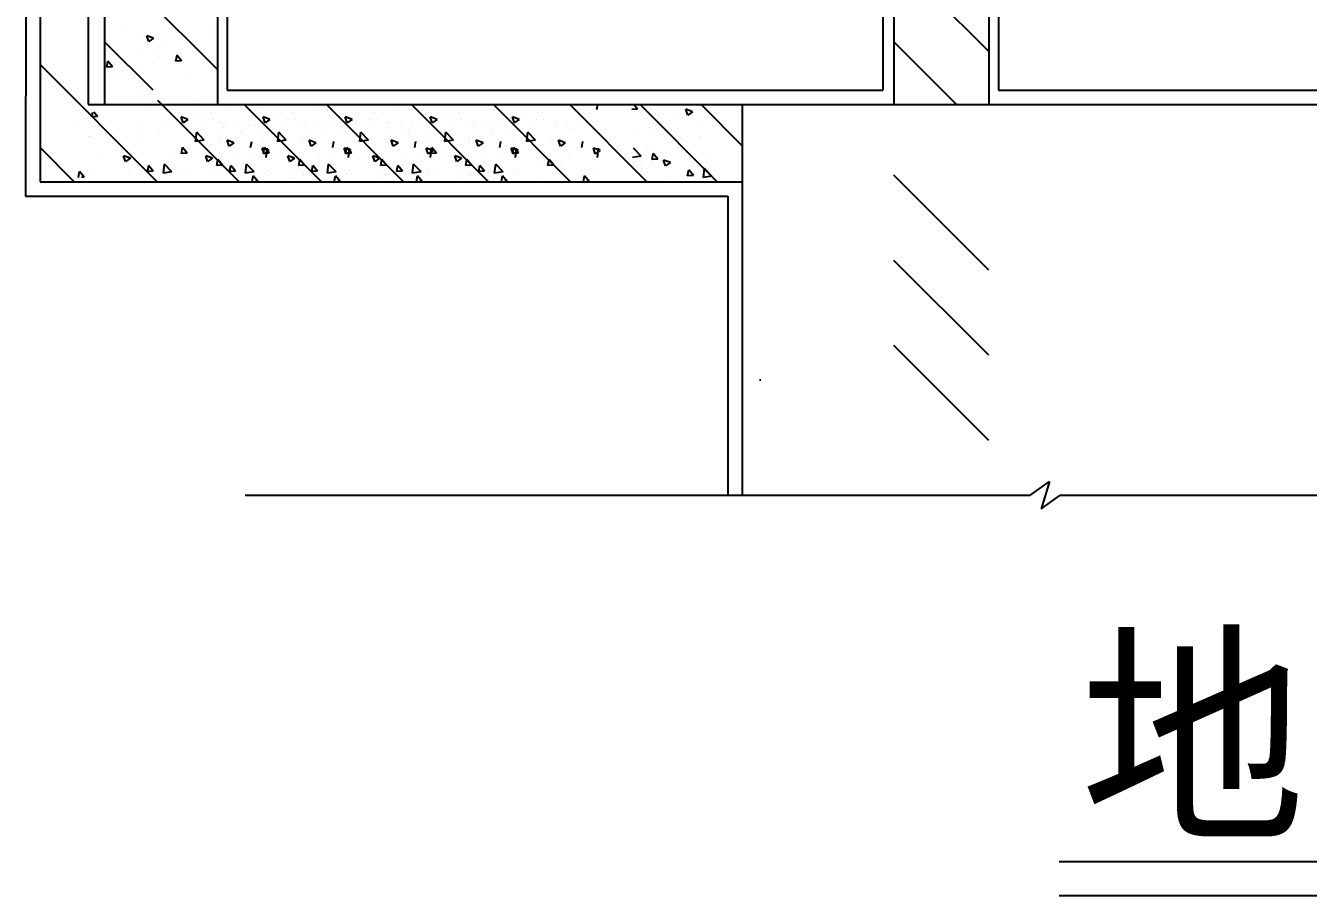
# Model space of a CAD drawing. Header units: metres. Extents: x 3364277 to 3396190, y 2270616 to 2304026.
# Drawn here: x 3370934 to 3379806, y 2270616 to 2276634 of the extents above; entities that cross this region are included whole.
import ezdxf

# ---------------------------------------------------------------- set-up
doc = ezdxf.new("R2010")
doc.units = ezdxf.units.M

msp = doc.modelspace()

# ---------------------------------------------------------------- hatches: boundary and pattern name
h = msp.add_hatch()
h.set_pattern_fill('AR-CONC', scale=53.33)
h.paths.add_polyline_path([(3375890.46, 2276087.21), (3375890.46, 2273383.71), (3377879.83, 2273383.71), (3378015.27, 2273480.6), (3377957.17, 2273290.58), (3378086.33, 2273383.71), (3380357.13, 2273383.71), (3380357.13, 2276087.21)])

# ---------------------------------------------------------------- linework, layer by layer
for p, q in [((3372330.24, 2296976.77), (3372328.73, 2276187.21)), ((3370935.38, 2292484.14), (3370933.87, 2275453.87)), ((3376863.57, 2291592.14), (3376862.07, 2276187.21)), ((3376940.72, 2291592.14), (3376939.21, 2276187.21)), ((3377595.6, 2282889.02), (3377595.4, 2276187.21)), ((3377662.27, 2282889.02), (3377662.07, 2276187.21)), ((3372261.9, 2276329.43), (3371480.37, 2277110.96)), ((3377595.18, 2276454.26), (3376939.04, 2277110.4)), ((3371627.39, 2276632.72), (3371627.39, 2276632.72)), ((3371710.2, 2276558.68), (3371710.2, 2276558.68)), ((3371819.18, 2276546.17), (3371772.5, 2276564.09)), ((3371786.05, 2276523.87), (3371772.53, 2276564.16)), ((3372016.18, 2276565.98), (3372016.18, 2276565.98)), ((3372231.61, 2276615.24), (3372231.61, 2276615.24)), ((3371814.86, 2276187.21), (3371480.37, 2276521.7)), ((3371519.93, 2276516.26), (3371519.93, 2276516.26)), ((3371566.57, 2276462.94), (3371566.57, 2276462.94)), ((3371819.18, 2276546.17), (3371786.01, 2276523.81)), ((3371875.81, 2276531.3), (3371875.81, 2276531.3)), ((3372046.93, 2276516), (3372046.93, 2276516)), ((3372231.69, 2276546.33), (3372231.69, 2276546.33)), ((3377372.99, 2276087.21), (3376939.04, 2276521.15)), ((3371494.83, 2276345.83), (3371502.53, 2276387.62)), ((3371534.64, 2276349.25), (3371502.5, 2276387.55)), ((3371735.25, 2276441.75), (3371735.25, 2276441.75)), ((3371819.06, 2276429.7), (3371819.06, 2276429.7)), ((3371856.44, 2276419.61), (3371856.44, 2276419.61)), ((3372012.81, 2276391.08), (3371972.97, 2276387.59)), ((3371973, 2276387.66), (3371980.71, 2276429.45)), ((3372012.81, 2276391.08), (3371980.67, 2276429.38)), ((3371985.95, 2276407.73), (3371985.95, 2276407.73)), ((3372091.13, 2276456.78), (3372091.13, 2276456.78)), ((3371843.79, 2275553.87), (3371033.87, 2276363.8)), ((3371534.64, 2276349.25), (3371494.79, 2276345.76)), ((3371718.3, 2276336.75), (3371718.3, 2276336.75)), ((3372055.04, 2276294.07), (3372055.04, 2276294.07)), ((3372245.23, 2276352.87), (3372245.23, 2276352.87)), ((3371741.95, 2276200), (3371741.95, 2276200)), ((3372411.56, 2275553.87), (3371848.56, 2276116.87)), ((3372328.73, 2276187.21), (3376862.07, 2276187.21)), ((3377662.07, 2276187.21), (3390967.29, 2276187.21)), ((3371391.35, 2276001.84), (3371397.56, 2276035.51)), ((3371398.55, 2276034.22), (3371398.55, 2276034.22)), ((3371431.16, 2276005.26), (3371405.78, 2276035.51)), ((3371787.34, 2276048.85), (3371787.34, 2276048.85)), ((3372095.24, 2276031.79), (3372095.24, 2276031.79)), ((3372105.36, 2276105.47), (3372105.36, 2276105.47)), ((3372209.5, 2276029.93), (3372209.5, 2276029.93)), ((3372355.11, 2276048.85), (3372355.11, 2276048.85)), ((3372979.32, 2275553.87), (3372445.99, 2276087.21)), ((3372451.12, 2276046.83), (3372451.12, 2276046.83)), ((3372526.39, 2276050.04), (3372526.39, 2276050.04)), ((3372568.88, 2276057.54), (3372568.88, 2276057.54)), ((3372663.01, 2276031.79), (3372663.01, 2276031.79)), ((3372777.27, 2276029.93), (3372777.27, 2276029.93)), ((3372922.87, 2276048.85), (3372922.87, 2276048.85)), ((3373547.09, 2275553.87), (3373013.76, 2276087.21)), ((3373018.89, 2276046.83), (3373018.89, 2276046.83)), ((3373230.78, 2276031.79), (3373230.78, 2276031.79)), ((3373345.04, 2276029.93), (3373345.04, 2276029.93)), ((3373510.75, 2276048.85), (3373510.75, 2276048.85)), ((3373510.75, 2276048.85), (3373510.75, 2276048.85)), ((3373586.66, 2276046.83), (3373586.66, 2276046.83)), ((3374134.97, 2275553.87), (3373601.63, 2276087.21)), ((3374134.97, 2275553.87), (3373601.63, 2276087.21)), ((3373818.66, 2276031.79), (3373818.66, 2276031.79)), ((3373818.66, 2276031.79), (3373818.66, 2276031.79)), ((3373900.53, 2276087.21), (3375790.46, 2276087.21)), ((3373932.91, 2276029.93), (3373932.91, 2276029.93)), ((3373932.91, 2276029.93), (3373932.91, 2276029.93)), ((3374078.52, 2276048.85), (3374078.52, 2276048.85)), ((3374702.73, 2275553.87), (3374169.4, 2276087.21)), ((3374174.54, 2276046.83), (3374174.54, 2276046.83)), ((3374174.54, 2276046.83), (3374174.54, 2276046.83)), ((3374386.42, 2276031.79), (3374386.42, 2276031.79)), ((3374500.68, 2276029.93), (3374500.68, 2276029.93)), ((3375230.05, 2275553.87), (3374696.71, 2276087.21)), ((3374742.3, 2276046.83), (3374742.3, 2276046.83)), ((3374817.57, 2276050.04), (3374817.57, 2276050.04)), ((3374860.06, 2276057.54), (3374860.06, 2276057.54)), ((3374884.37, 2276053.54), (3374890.58, 2276087.21)), ((3374891.57, 2276085.92), (3374891.57, 2276085.92)), ((3375166.34, 2276056.96), (3375126.49, 2276053.47)), ((3375166.34, 2276056.96), (3375140.96, 2276087.21)), ((3375717.34, 2275553.87), (3375184.01, 2276087.21)), ((3375258, 2276061.76), (3375258, 2276061.76)), ((3375547.28, 2276037.56), (3375500.61, 2276055.48)), ((3375514.16, 2276015.26), (3375500.64, 2276055.55)), ((3375547.28, 2276037.56), (3375514.12, 2276015.19)), ((3375522.52, 2276019.19), (3375522.52, 2276019.19)), ((3375596.58, 2276079.91), (3375596.58, 2276079.91)), ((3375890.46, 2275801.97), (3375605.22, 2276087.21)), ((3375890.46, 2276087.21), (3375890.46, 2273383.71)), ((3375890.46, 2276087.21), (3380357.13, 2276087.21)), ((3371273.43, 2275975.14), (3371273.43, 2275975.14)), ((3371367.03, 2276005.84), (3371367.03, 2276005.84)), ((3371431.16, 2276005.26), (3371391.32, 2276001.77)), ((3371440.32, 2275953.17), (3371440.32, 2275953.17)), ((3371703.77, 2275963.16), (3371703.77, 2275963.16)), ((3371871.72, 2275971.65), (3371871.72, 2275971.65)), ((3371954.68, 2275942.24), (3371954.68, 2275942.24)), ((3372055.86, 2275984.17), (3372009.19, 2276002.09)), ((3372022.74, 2275961.87), (3372009.22, 2276002.16)), ((3372055.86, 2275984.17), (3372022.7, 2275961.8)), ((3372046.06, 2275997.59), (3372046.06, 2275997.59)), ((3372166.8, 2275939.4), (3372166.8, 2275939.4)), ((3372176.13, 2275982.12), (3372176.13, 2275982.12)), ((3372227.6, 2275986.68), (3372227.6, 2275986.68)), ((3372271.54, 2275963.16), (3372271.54, 2275963.16)), ((3372310.56, 2275957.28), (3372310.56, 2275957.28)), ((3372392.32, 2275947.6), (3372392.32, 2275947.6)), ((3372439.48, 2275971.65), (3372439.48, 2275971.65)), ((3372475.27, 2275945.48), (3372475.27, 2275945.48)), ((3372522.45, 2275942.24), (3372522.45, 2275942.24)), ((3372623.63, 2275984.17), (3372576.95, 2276002.09)), ((3372590.5, 2275961.87), (3372576.99, 2276002.16)), ((3372623.63, 2275984.17), (3372590.47, 2275961.8)), ((3372613.83, 2275997.59), (3372613.83, 2275997.59)), ((3372734.57, 2275939.4), (3372734.57, 2275939.4)), ((3372743.9, 2275982.12), (3372743.9, 2275982.12)), ((3372795.37, 2275986.68), (3372795.37, 2275986.68)), ((3372839.31, 2275963.16), (3372839.31, 2275963.16)), ((3372878.33, 2275957.28), (3372878.33, 2275957.28)), ((3372960.09, 2275947.6), (3372960.09, 2275947.6)), ((3373007.25, 2275971.65), (3373007.25, 2275971.65)), ((3373043.04, 2275945.48), (3373043.04, 2275945.48)), ((3373090.21, 2275942.24), (3373090.21, 2275942.24)), ((3373191.4, 2275984.17), (3373144.72, 2276002.09)), ((3373158.27, 2275961.87), (3373144.75, 2276002.16)), ((3373191.4, 2275984.17), (3373158.24, 2275961.8)), ((3373181.6, 2275997.59), (3373181.6, 2275997.59)), ((3373302.34, 2275939.4), (3373302.34, 2275939.4)), ((3373311.66, 2275982.12), (3373311.66, 2275982.12)), ((3373363.13, 2275986.68), (3373363.13, 2275986.68)), ((3373427.18, 2275963.16), (3373427.18, 2275963.16)), ((3373427.18, 2275963.16), (3373427.18, 2275963.16)), ((3373446.09, 2275957.28), (3373446.09, 2275957.28)), ((3373527.86, 2275947.6), (3373527.86, 2275947.6)), ((3373595.13, 2275971.65), (3373595.13, 2275971.65)), ((3373595.13, 2275971.65), (3373595.13, 2275971.65)), ((3373610.8, 2275945.48), (3373610.8, 2275945.48)), ((3373678.09, 2275942.24), (3373678.09, 2275942.24)), ((3373678.09, 2275942.24), (3373678.09, 2275942.24)), ((3373779.28, 2275984.17), (3373732.6, 2276002.09)), ((3373779.28, 2275984.17), (3373732.6, 2276002.09)), ((3373746.15, 2275961.87), (3373732.63, 2276002.16)), ((3373746.15, 2275961.87), (3373732.63, 2276002.16)), ((3373779.28, 2275984.17), (3373746.11, 2275961.8)), ((3373779.28, 2275984.17), (3373746.11, 2275961.8)), ((3373769.48, 2275997.59), (3373769.48, 2275997.59)), ((3373769.48, 2275997.59), (3373769.48, 2275997.59)), ((3373890.22, 2275939.4), (3373890.22, 2275939.4)), ((3373890.22, 2275939.4), (3373890.22, 2275939.4)), ((3373899.54, 2275982.12), (3373899.54, 2275982.12)), ((3373899.54, 2275982.12), (3373899.54, 2275982.12)), ((3373951.01, 2275986.68), (3373951.01, 2275986.68)), ((3373951.01, 2275986.68), (3373951.01, 2275986.68)), ((3373994.95, 2275963.16), (3373994.95, 2275963.16)), ((3374033.97, 2275957.28), (3374033.97, 2275957.28)), ((3374033.97, 2275957.28), (3374033.97, 2275957.28)), ((3374115.73, 2275947.6), (3374115.73, 2275947.6)), ((3374115.73, 2275947.6), (3374115.73, 2275947.6)), ((3374162.9, 2275971.65), (3374162.9, 2275971.65)), ((3374198.68, 2275945.48), (3374198.68, 2275945.48)), ((3374198.68, 2275945.48), (3374198.68, 2275945.48)), ((3374245.86, 2275942.24), (3374245.86, 2275942.24)), ((3374347.04, 2275984.17), (3374300.36, 2276002.09)), ((3374313.92, 2275961.87), (3374300.4, 2276002.16)), ((3374347.04, 2275984.17), (3374313.88, 2275961.8)), ((3374337.24, 2275997.59), (3374337.24, 2275997.59)), ((3374457.98, 2275939.4), (3374457.98, 2275939.4)), ((3374467.31, 2275982.12), (3374467.31, 2275982.12)), ((3374518.78, 2275986.68), (3374518.78, 2275986.68)), ((3374601.74, 2275957.28), (3374601.74, 2275957.28)), ((3374683.5, 2275947.6), (3374683.5, 2275947.6)), ((3374766.45, 2275945.48), (3374766.45, 2275945.48)), ((3375312.21, 2276016.8), (3375312.21, 2276016.8)), ((3375438.95, 2276014.86), (3375438.95, 2276014.86)), ((3375472.7, 2276016.76), (3375472.7, 2276016.76)), ((3375479.1, 2275994.83), (3375479.1, 2275994.83)), ((3375606.89, 2275941.98), (3375606.89, 2275941.98)), ((3375646.79, 2275995.02), (3375646.79, 2275995.02)), ((3371375.14, 2275865.28), (3371375.14, 2275865.28)), ((3371375.27, 2275867.06), (3371375.27, 2275867.06)), ((3371515.84, 2275875.24), (3371515.84, 2275875.24)), ((3371731.15, 2275882.1), (3371731.15, 2275882.1)), ((3371861.35, 2275897.74), (3371861.35, 2275897.74)), ((3372087.03, 2275897.13), (3372087.03, 2275897.13)), ((3372168.83, 2275841.85), (3372109.54, 2275832.66)), ((3372109.57, 2275832.72), (3372116.94, 2275896.04)), ((3372113.84, 2275864.5), (3372113.84, 2275864.5)), ((3372168.83, 2275841.85), (3372116.91, 2275895.97)), ((3372280.74, 2275842.53), (3372280.74, 2275842.53)), ((3372298.92, 2275882.1), (3372298.92, 2275882.1)), ((3372302.25, 2275928.29), (3372302.25, 2275928.29)), ((3372419.29, 2275906.16), (3372419.29, 2275906.16)), ((3372429.12, 2275897.74), (3372429.12, 2275897.74)), ((3372442.91, 2275912.17), (3372442.91, 2275912.17)), ((3372564.92, 2275915.38), (3372564.92, 2275915.38)), ((3372654.8, 2275897.13), (3372654.8, 2275897.13)), ((3372736.6, 2275841.85), (3372677.31, 2275832.66)), ((3372677.34, 2275832.72), (3372684.71, 2275896.04)), ((3372681.61, 2275864.5), (3372681.61, 2275864.5)), ((3372736.6, 2275841.85), (3372684.67, 2275895.97)), ((3372848.5, 2275842.53), (3372848.5, 2275842.53)), ((3372866.69, 2275882.1), (3372866.69, 2275882.1)), ((3372870.01, 2275928.29), (3372870.01, 2275928.29)), ((3372987.06, 2275906.16), (3372987.06, 2275906.16)), ((3372996.89, 2275897.74), (3372996.89, 2275897.74)), ((3373010.68, 2275912.17), (3373010.68, 2275912.17)), ((3373132.69, 2275915.38), (3373132.69, 2275915.38)), ((3373222.57, 2275897.13), (3373222.57, 2275897.13)), ((3373304.37, 2275841.85), (3373245.08, 2275832.66)), ((3373245.11, 2275832.72), (3373252.47, 2275896.04)), ((3373249.38, 2275864.5), (3373249.38, 2275864.5)), ((3373304.37, 2275841.85), (3373252.44, 2275895.97)), ((3373416.27, 2275842.53), (3373416.27, 2275842.53)), ((3373437.78, 2275928.29), (3373437.78, 2275928.29)), ((3373454.56, 2275882.1), (3373454.56, 2275882.1)), ((3373454.56, 2275882.1), (3373454.56, 2275882.1)), ((3373554.83, 2275906.16), (3373554.83, 2275906.16)), ((3373578.45, 2275912.17), (3373578.45, 2275912.17)), ((3373584.77, 2275897.74), (3373584.77, 2275897.74)), ((3373584.77, 2275897.74), (3373584.77, 2275897.74)), ((3373700.46, 2275915.38), (3373700.46, 2275915.38)), ((3373810.45, 2275897.13), (3373810.45, 2275897.13)), ((3373810.45, 2275897.13), (3373810.45, 2275897.13)), ((3373892.24, 2275841.85), (3373832.95, 2275832.66)), ((3373892.24, 2275841.85), (3373832.95, 2275832.66)), ((3373832.99, 2275832.72), (3373840.35, 2275896.04)), ((3373832.99, 2275832.72), (3373840.35, 2275896.04)), ((3373837.25, 2275864.5), (3373837.25, 2275864.5)), ((3373837.25, 2275864.5), (3373837.25, 2275864.5)), ((3373892.24, 2275841.85), (3373840.32, 2275895.97)), ((3373892.24, 2275841.85), (3373840.32, 2275895.97)), ((3374004.15, 2275842.53), (3374004.15, 2275842.53)), ((3374004.15, 2275842.53), (3374004.15, 2275842.53)), ((3374022.33, 2275882.1), (3374022.33, 2275882.1)), ((3374025.66, 2275928.29), (3374025.66, 2275928.29)), ((3374025.66, 2275928.29), (3374025.66, 2275928.29)), ((3374142.7, 2275906.16), (3374142.7, 2275906.16)), ((3374142.7, 2275906.16), (3374142.7, 2275906.16)), ((3374152.53, 2275897.74), (3374152.53, 2275897.74)), ((3374166.33, 2275912.17), (3374166.33, 2275912.17)), ((3374166.33, 2275912.17), (3374166.33, 2275912.17)), ((3374288.33, 2275915.38), (3374288.33, 2275915.38)), ((3374288.33, 2275915.38), (3374288.33, 2275915.38)), ((3374378.21, 2275897.13), (3374378.21, 2275897.13)), ((3374460.01, 2275841.85), (3374400.72, 2275832.66)), ((3374400.75, 2275832.72), (3374408.12, 2275896.04)), ((3374405.02, 2275864.5), (3374405.02, 2275864.5)), ((3374460.01, 2275841.85), (3374408.09, 2275895.97)), ((3374571.91, 2275842.53), (3374571.91, 2275842.53)), ((3374593.43, 2275928.29), (3374593.43, 2275928.29)), ((3374710.47, 2275906.16), (3374710.47, 2275906.16)), ((3374734.09, 2275912.17), (3374734.09, 2275912.17)), ((3374856.1, 2275915.38), (3374856.1, 2275915.38)), ((3375175.5, 2275923.5), (3375175.5, 2275923.5)), ((3375251.01, 2275926.94), (3375251.01, 2275926.94)), ((3375262.39, 2275904.92), (3375262.39, 2275904.92)), ((3375332.13, 2275927.21), (3375332.13, 2275927.21)), ((3375466.33, 2275852.43), (3375466.33, 2275852.43)), ((3375487.05, 2275848.64), (3375487.05, 2275848.64)), ((3375596.53, 2275868.07), (3375596.53, 2275868.07)), ((3375604.68, 2275857.98), (3375604.68, 2275857.98)), ((3371269.69, 2275553.87), (3371033.87, 2275789.69)), ((3371532.73, 2275815.55), (3371532.73, 2275815.55)), ((3371711.88, 2275822.6), (3371711.88, 2275822.6)), ((3372011.54, 2275749.09), (3372019.25, 2275790.88)), ((3372051.36, 2275752.5), (3372019.22, 2275790.81)), ((3372054.17, 2275775.66), (3372054.17, 2275775.66)), ((3372142.5, 2275781.91), (3372142.5, 2275781.91)), ((3372217.61, 2275808), (3372217.61, 2275808)), ((3372279.65, 2275822.6), (3372279.65, 2275822.6)), ((3372374.1, 2275822.54), (3372327.42, 2275840.46)), ((3372340.97, 2275800.24), (3372327.45, 2275840.53)), ((3372374.1, 2275822.54), (3372340.94, 2275800.17)), ((3372489.72, 2275790.92), (3372497.42, 2275832.71)), ((3372616.01, 2275769.15), (3372569.33, 2275787.07)), ((3372582.88, 2275746.85), (3372569.37, 2275787.14)), ((3372576.98, 2275835.61), (3372576.98, 2275835.61)), ((3372577.11, 2275837.39), (3372577.11, 2275837.39)), ((3372579.31, 2275749.09), (3372587.02, 2275790.88)), ((3372616.01, 2275769.15), (3372582.85, 2275746.78)), ((3372619.12, 2275752.5), (3372586.99, 2275790.81)), ((3372598.08, 2275722.38), (3372605.45, 2275785.69)), ((3372621.94, 2275775.66), (3372621.94, 2275775.66)), ((3372710.27, 2275781.91), (3372710.27, 2275781.91)), ((3372785.38, 2275808), (3372785.38, 2275808)), ((3372847.41, 2275822.6), (3372847.41, 2275822.6)), ((3372941.87, 2275822.54), (3372895.19, 2275840.46)), ((3372908.74, 2275800.24), (3372895.22, 2275840.53)), ((3372941.87, 2275822.54), (3372908.7, 2275800.17)), ((3373057.48, 2275790.92), (3373065.19, 2275832.71)), ((3373183.78, 2275769.15), (3373137.1, 2275787.07)), ((3373150.65, 2275746.85), (3373137.13, 2275787.14)), ((3373144.75, 2275835.61), (3373144.75, 2275835.61)), ((3373144.88, 2275837.39), (3373144.88, 2275837.39)), ((3373147.08, 2275749.09), (3373154.79, 2275790.88)), ((3373183.78, 2275769.15), (3373150.62, 2275746.78)), ((3373186.89, 2275752.5), (3373154.75, 2275790.81)), ((3373165.85, 2275722.38), (3373173.21, 2275785.69)), ((3373189.7, 2275775.66), (3373189.7, 2275775.66)), ((3373278.04, 2275781.91), (3373278.04, 2275781.91)), ((3373353.14, 2275808), (3373353.14, 2275808)), ((3373435.29, 2275822.6), (3373435.29, 2275822.6)), ((3373435.29, 2275822.6), (3373435.29, 2275822.6)), ((3373509.63, 2275822.54), (3373462.95, 2275840.46)), ((3373476.5, 2275800.24), (3373462.99, 2275840.53)), ((3373509.63, 2275822.54), (3373476.47, 2275800.17)), ((3373625.25, 2275790.92), (3373632.96, 2275832.71)), ((3373751.55, 2275769.15), (3373704.87, 2275787.07)), ((3373718.42, 2275746.85), (3373704.9, 2275787.14)), ((3373712.52, 2275835.61), (3373712.52, 2275835.61)), ((3373712.65, 2275837.39), (3373712.65, 2275837.39)), ((3373751.55, 2275769.15), (3373718.39, 2275746.78)), ((3373733.61, 2275722.38), (3373740.98, 2275785.69)), ((3373734.95, 2275749.09), (3373742.66, 2275790.88)), ((3373734.95, 2275749.09), (3373742.66, 2275790.88)), ((3373774.77, 2275752.5), (3373742.63, 2275790.81)), ((3373774.77, 2275752.5), (3373742.63, 2275790.81)), ((3373777.58, 2275775.66), (3373777.58, 2275775.66)), ((3373777.58, 2275775.66), (3373777.58, 2275775.66)), ((3373865.91, 2275781.91), (3373865.91, 2275781.91)), ((3373865.91, 2275781.91), (3373865.91, 2275781.91)), ((3373941.02, 2275808), (3373941.02, 2275808)), ((3373941.02, 2275808), (3373941.02, 2275808)), ((3374003.06, 2275822.6), (3374003.06, 2275822.6)), ((3374097.51, 2275822.54), (3374050.83, 2275840.46)), ((3374097.51, 2275822.54), (3374050.83, 2275840.46)), ((3374064.38, 2275800.24), (3374050.87, 2275840.53)), ((3374064.38, 2275800.24), (3374050.87, 2275840.53)), ((3374097.51, 2275822.54), (3374064.35, 2275800.17)), ((3374097.51, 2275822.54), (3374064.35, 2275800.17)), ((3374213.13, 2275790.92), (3374220.84, 2275832.71)), ((3374213.13, 2275790.92), (3374220.84, 2275832.71)), ((3374339.42, 2275769.15), (3374292.75, 2275787.07)), ((3374339.42, 2275769.15), (3374292.75, 2275787.07)), ((3374306.3, 2275746.85), (3374292.78, 2275787.14)), ((3374306.3, 2275746.85), (3374292.78, 2275787.14)), ((3374300.4, 2275835.61), (3374300.4, 2275835.61)), ((3374300.4, 2275835.61), (3374300.4, 2275835.61)), ((3374300.52, 2275837.39), (3374300.52, 2275837.39)), ((3374300.52, 2275837.39), (3374300.52, 2275837.39)), ((3374302.72, 2275749.09), (3374310.43, 2275790.88)), ((3374339.42, 2275769.15), (3374306.26, 2275746.78)), ((3374339.42, 2275769.15), (3374306.26, 2275746.78)), ((3374342.54, 2275752.5), (3374310.4, 2275790.81)), ((3374321.49, 2275722.38), (3374328.86, 2275785.69)), ((3374321.49, 2275722.38), (3374328.86, 2275785.69)), ((3374345.35, 2275775.66), (3374345.35, 2275775.66)), ((3374433.68, 2275781.91), (3374433.68, 2275781.91)), ((3374508.79, 2275808), (3374508.79, 2275808)), ((3374665.28, 2275822.54), (3374618.6, 2275840.46)), ((3374632.15, 2275800.24), (3374618.63, 2275840.53)), ((3374665.28, 2275822.54), (3374632.12, 2275800.17)), ((3374780.9, 2275790.92), (3374788.6, 2275832.71)), ((3374907.19, 2275769.15), (3374860.51, 2275787.07)), ((3374874.06, 2275746.85), (3374860.55, 2275787.14)), ((3374868.16, 2275835.61), (3374868.16, 2275835.61)), ((3374868.29, 2275837.39), (3374868.29, 2275837.39)), ((3374907.19, 2275769.15), (3374874.03, 2275746.78)), ((3374889.26, 2275722.38), (3374896.62, 2275785.69)), ((3375190.67, 2275731.51), (3375138.75, 2275785.63)), ((3375235.1, 2275787.1), (3375235.1, 2275787.1)), ((3375267.91, 2275785.88), (3375267.91, 2275785.88)), ((3375447.05, 2275792.93), (3375447.05, 2275792.93)), ((3375487.59, 2275753.86), (3375487.59, 2275753.86)), ((3371448.81, 2275712.2), (3371448.81, 2275712.2)), ((3371657.93, 2275715.76), (3371611.25, 2275733.68)), ((3371624.8, 2275693.46), (3371611.28, 2275733.75)), ((3371615.7, 2275690.23), (3371615.7, 2275690.23)), ((3371657.93, 2275715.76), (3371624.76, 2275693.39)), ((3371777.02, 2275623.58), (3371784.73, 2275665.37)), ((3371816.84, 2275627), (3371784.7, 2275665.3)), ((3371886.59, 2275612.03), (3371893.95, 2275675.34)), ((3371945.84, 2275621.16), (3371893.92, 2275675.28)), ((3371921.52, 2275748.81), (3371921.52, 2275748.81)), ((3372051.36, 2275752.5), (3372011.51, 2275749.02)), ((3372225.69, 2275715.76), (3372179.01, 2275733.68)), ((3372192.57, 2275693.46), (3372179.05, 2275733.75)), ((3372183.47, 2275690.23), (3372183.47, 2275690.23)), ((3372225.69, 2275715.76), (3372192.53, 2275693.39)), ((3372227.88, 2275692.92), (3372227.88, 2275692.92)), ((3372295.01, 2275668.83), (3372255.16, 2275665.35)), ((3372255.2, 2275665.42), (3372262.9, 2275707.21)), ((3372295.01, 2275668.83), (3372262.87, 2275707.14)), ((3372310.31, 2275682.08), (3372310.31, 2275682.08)), ((3372342.18, 2275676.46), (3372342.18, 2275676.46)), ((3372344.79, 2275623.58), (3372352.5, 2275665.37)), ((3372384.6, 2275627), (3372352.46, 2275665.3)), ((3372400.43, 2275725.67), (3372400.43, 2275725.67)), ((3372454.35, 2275612.03), (3372461.72, 2275675.34)), ((3372513.61, 2275621.16), (3372461.69, 2275675.28)), ((3372489.29, 2275748.81), (3372489.29, 2275748.81)), ((3372619.12, 2275752.5), (3372579.28, 2275749.02)), ((3372793.46, 2275715.76), (3372746.78, 2275733.68)), ((3372760.33, 2275693.46), (3372746.81, 2275733.75)), ((3372751.23, 2275690.23), (3372751.23, 2275690.23)), ((3372793.46, 2275715.76), (3372760.3, 2275693.39)), ((3372795.64, 2275692.92), (3372795.64, 2275692.92)), ((3372862.78, 2275668.83), (3372822.93, 2275665.35)), ((3372822.96, 2275665.42), (3372830.67, 2275707.21)), ((3372862.78, 2275668.83), (3372830.64, 2275707.14)), ((3372878.08, 2275682.08), (3372878.08, 2275682.08)), ((3372909.95, 2275676.46), (3372909.95, 2275676.46)), ((3372912.56, 2275623.58), (3372920.26, 2275665.37)), ((3372952.37, 2275627), (3372920.23, 2275665.3)), ((3372968.19, 2275725.67), (3372968.19, 2275725.67)), ((3373022.12, 2275612.03), (3373029.49, 2275675.34)), ((3373081.38, 2275621.16), (3373029.45, 2275675.28)), ((3373057.06, 2275748.81), (3373057.06, 2275748.81)), ((3373186.89, 2275752.5), (3373147.04, 2275749.02)), ((3373381.34, 2275715.76), (3373334.66, 2275733.68)), ((3373381.34, 2275715.76), (3373334.66, 2275733.68)), ((3373348.21, 2275693.46), (3373334.69, 2275733.75)), ((3373348.21, 2275693.46), (3373334.69, 2275733.75)), ((3373339.11, 2275690.23), (3373339.11, 2275690.23)), ((3373339.11, 2275690.23), (3373339.11, 2275690.23)), ((3373381.34, 2275715.76), (3373348.18, 2275693.39)), ((3373381.34, 2275715.76), (3373348.18, 2275693.39)), ((3373363.41, 2275692.92), (3373363.41, 2275692.92)), ((3373430.54, 2275668.83), (3373390.7, 2275665.35)), ((3373390.73, 2275665.42), (3373398.44, 2275707.21)), ((3373430.54, 2275668.83), (3373398.41, 2275707.14)), ((3373445.85, 2275682.08), (3373445.85, 2275682.08)), ((3373477.72, 2275676.46), (3373477.72, 2275676.46)), ((3373500.43, 2275623.58), (3373508.14, 2275665.37)), ((3373500.43, 2275623.58), (3373508.14, 2275665.37)), ((3373540.25, 2275627), (3373508.11, 2275665.3)), ((3373540.25, 2275627), (3373508.11, 2275665.3)), ((3373535.96, 2275725.67), (3373535.96, 2275725.67)), ((3373610, 2275612.03), (3373617.36, 2275675.34)), ((3373610, 2275612.03), (3373617.36, 2275675.34)), ((3373669.26, 2275621.16), (3373617.33, 2275675.28)), ((3373669.26, 2275621.16), (3373617.33, 2275675.28)), ((3373644.94, 2275748.81), (3373644.94, 2275748.81)), ((3373644.94, 2275748.81), (3373644.94, 2275748.81)), ((3373774.77, 2275752.5), (3373734.92, 2275749.02)), ((3373774.77, 2275752.5), (3373734.92, 2275749.02)), ((3373949.11, 2275715.76), (3373902.43, 2275733.68)), ((3373915.98, 2275693.46), (3373902.46, 2275733.75)), ((3373906.88, 2275690.23), (3373906.88, 2275690.23)), ((3373949.11, 2275715.76), (3373915.94, 2275693.39)), ((3373951.29, 2275692.92), (3373951.29, 2275692.92)), ((3373951.29, 2275692.92), (3373951.29, 2275692.92)), ((3374018.42, 2275668.83), (3373978.57, 2275665.35)), ((3374018.42, 2275668.83), (3373978.57, 2275665.35)), ((3373978.61, 2275665.42), (3373986.32, 2275707.21)), ((3373978.61, 2275665.42), (3373986.32, 2275707.21)), ((3374018.42, 2275668.83), (3373986.28, 2275707.14)), ((3374018.42, 2275668.83), (3373986.28, 2275707.14)), ((3374033.73, 2275682.08), (3374033.73, 2275682.08)), ((3374033.73, 2275682.08), (3374033.73, 2275682.08)), ((3374065.6, 2275676.46), (3374065.6, 2275676.46)), ((3374065.6, 2275676.46), (3374065.6, 2275676.46)), ((3374068.2, 2275623.58), (3374075.91, 2275665.37)), ((3374108.02, 2275627), (3374075.88, 2275665.3)), ((3374123.84, 2275725.67), (3374123.84, 2275725.67)), ((3374123.84, 2275725.67), (3374123.84, 2275725.67)), ((3374177.77, 2275612.03), (3374185.13, 2275675.34)), ((3374237.02, 2275621.16), (3374185.1, 2275675.28)), ((3374212.7, 2275748.81), (3374212.7, 2275748.81)), ((3374342.54, 2275752.5), (3374302.69, 2275749.02)), ((3374519.06, 2275692.92), (3374519.06, 2275692.92)), ((3374586.19, 2275668.83), (3374546.34, 2275665.35)), ((3374546.38, 2275665.42), (3374554.08, 2275707.21)), ((3374586.19, 2275668.83), (3374554.05, 2275707.14)), ((3374601.49, 2275682.08), (3374601.49, 2275682.08)), ((3374633.36, 2275676.46), (3374633.36, 2275676.46)), ((3374691.61, 2275725.67), (3374691.61, 2275725.67)), ((3375190.67, 2275731.51), (3375131.38, 2275722.31)), ((3375183.98, 2275682.53), (3375183.98, 2275682.53)), ((3375306.52, 2275710.67), (3375266.67, 2275707.18)), ((3375266.7, 2275707.25), (3375274.41, 2275749.04)), ((3375270.5, 2275683), (3375270.5, 2275683)), ((3375306.52, 2275710.67), (3375274.38, 2275748.97)), ((3375393.1, 2275686.09), (3375346.42, 2275704.01)), ((3375359.97, 2275663.79), (3375346.46, 2275704.08)), ((3375393.1, 2275686.09), (3375359.94, 2275663.72)), ((3375605.33, 2275677.88), (3375605.33, 2275677.88)), ((3375654.48, 2275731.89), (3375654.48, 2275731.89)), ((3375656.7, 2275719.15), (3375656.7, 2275719.15)), ((3371292.59, 2275602.7), (3371292.59, 2275602.7)), ((3371299.18, 2275583.54), (3371306.56, 2275623.54)), ((3371338.66, 2275585.16), (3371306.52, 2275623.47)), ((3371338.66, 2275585.16), (3371320.11, 2275583.54)), ((3371383.25, 2275643.35), (3371383.25, 2275643.35)), ((3371648.47, 2275617.74), (3371648.47, 2275617.74)), ((3371719.99, 2275600.67), (3371719.99, 2275600.67)), ((3371816.84, 2275627), (3371776.99, 2275623.51)), ((3371945.84, 2275621.16), (3371886.55, 2275611.97)), ((3372004.35, 2275632.77), (3372004.35, 2275632.77)), ((3372036.73, 2275634.8), (3372036.73, 2275634.8)), ((3372216.24, 2275617.74), (3372216.24, 2275617.74)), ((3372225.71, 2275586.07), (3372225.71, 2275586.07)), ((3372287.75, 2275600.67), (3372287.75, 2275600.67)), ((3372289.22, 2275601.56), (3372289.22, 2275601.56)), ((3372384.6, 2275627), (3372344.76, 2275623.51)), ((3372360.23, 2275647.81), (3372360.23, 2275647.81)), ((3372513.61, 2275621.16), (3372454.32, 2275611.97)), ((3372501.02, 2275553.87), (3372508.4, 2275593.87)), ((3372540.51, 2275555.5), (3372508.37, 2275593.8)), ((3372572.12, 2275632.77), (3372572.12, 2275632.77)), ((3372585.09, 2275613.68), (3372585.09, 2275613.68)), ((3372604.5, 2275634.8), (3372604.5, 2275634.8)), ((3372784, 2275617.74), (3372784, 2275617.74)), ((3372793.48, 2275586.07), (3372793.48, 2275586.07)), ((3372855.52, 2275600.67), (3372855.52, 2275600.67)), ((3372856.99, 2275601.56), (3372856.99, 2275601.56)), ((3372952.37, 2275627), (3372912.52, 2275623.51)), ((3372928, 2275647.81), (3372928, 2275647.81)), ((3373081.38, 2275621.16), (3373022.09, 2275611.97)), ((3373068.79, 2275553.87), (3373076.17, 2275593.87)), ((3373108.27, 2275555.5), (3373076.13, 2275593.8)), ((3373139.89, 2275632.77), (3373139.89, 2275632.77)), ((3373152.86, 2275613.68), (3373152.86, 2275613.68)), ((3373172.27, 2275634.8), (3373172.27, 2275634.8)), ((3373361.25, 2275586.07), (3373361.25, 2275586.07)), ((3373371.88, 2275617.74), (3373371.88, 2275617.74)), ((3373371.88, 2275617.74), (3373371.88, 2275617.74)), ((3373424.76, 2275601.56), (3373424.76, 2275601.56)), ((3373443.4, 2275600.67), (3373443.4, 2275600.67)), ((3373443.4, 2275600.67), (3373443.4, 2275600.67)), ((3373495.77, 2275647.81), (3373495.77, 2275647.81)), ((3373540.25, 2275627), (3373500.4, 2275623.51)), ((3373540.25, 2275627), (3373500.4, 2275623.51)), ((3373669.26, 2275621.16), (3373609.97, 2275611.97)), ((3373669.26, 2275621.16), (3373609.97, 2275611.97)), ((3373636.56, 2275553.87), (3373643.93, 2275593.87)), ((3373676.04, 2275555.5), (3373643.9, 2275593.8)), ((3373720.62, 2275613.68), (3373720.62, 2275613.68)), ((3373727.76, 2275632.77), (3373727.76, 2275632.77)), ((3373727.76, 2275632.77), (3373727.76, 2275632.77)), ((3373760.15, 2275634.8), (3373760.15, 2275634.8)), ((3373760.15, 2275634.8), (3373760.15, 2275634.8)), ((3373939.65, 2275617.74), (3373939.65, 2275617.74)), ((3373949.13, 2275586.07), (3373949.13, 2275586.07)), ((3373949.13, 2275586.07), (3373949.13, 2275586.07)), ((3374011.16, 2275600.67), (3374011.16, 2275600.67)), ((3374012.63, 2275601.56), (3374012.63, 2275601.56)), ((3374012.63, 2275601.56), (3374012.63, 2275601.56)), ((3374108.02, 2275627), (3374068.17, 2275623.51)), ((3374083.64, 2275647.81), (3374083.64, 2275647.81)), ((3374083.64, 2275647.81), (3374083.64, 2275647.81)), ((3374237.02, 2275621.16), (3374177.73, 2275611.97)), ((3374224.43, 2275553.87), (3374231.81, 2275593.87)), ((3374224.43, 2275553.87), (3374231.81, 2275593.87)), ((3374263.92, 2275555.5), (3374231.78, 2275593.8)), ((3374263.92, 2275555.5), (3374231.78, 2275593.8)), ((3374295.53, 2275632.77), (3374295.53, 2275632.77)), ((3374308.5, 2275613.68), (3374308.5, 2275613.68)), ((3374308.5, 2275613.68), (3374308.5, 2275613.68)), ((3374327.91, 2275634.8), (3374327.91, 2275634.8)), ((3374516.89, 2275586.07), (3374516.89, 2275586.07)), ((3374580.4, 2275601.56), (3374580.4, 2275601.56)), ((3374651.41, 2275647.81), (3374651.41, 2275647.81)), ((3374792.2, 2275553.87), (3374799.58, 2275593.87)), ((3374831.68, 2275555.5), (3374799.55, 2275593.8)), ((3374876.27, 2275613.68), (3374876.27, 2275613.68)), ((3375232.44, 2275615.34), (3375232.44, 2275615.34)), ((3375249.45, 2275662.85), (3375249.45, 2275662.85)), ((3375350.88, 2275660.56), (3375350.88, 2275660.56)), ((3375383.65, 2275588.07), (3375383.65, 2275588.07)), ((3375552.01, 2275597.33), (3375512.16, 2275593.85)), ((3375512.2, 2275593.92), (3375519.91, 2275635.7)), ((3375552.01, 2275597.33), (3375519.87, 2275635.63)), ((3375612.79, 2275636.05), (3375612.79, 2275636.05)), ((3375681.02, 2275591.5), (3375621.73, 2275582.3)), ((3375621.76, 2275582.36), (3375629.13, 2275645.68)), ((3375681.02, 2275591.5), (3375629.09, 2275645.61)), ((3377594.89, 2274942.27), (3376939.04, 2275598.12)), ((3372494.43, 2275573.03), (3372494.43, 2275573.03)), ((3372540.51, 2275555.5), (3372521.95, 2275553.87)), ((3373062.2, 2275573.03), (3373062.2, 2275573.03)), ((3373108.27, 2275555.5), (3373089.72, 2275553.87)), ((3373567.2, 2275553.87), (3375828.65, 2275553.87)), ((3373629.96, 2275573.03), (3373629.96, 2275573.03)), ((3373676.04, 2275555.5), (3373657.49, 2275553.87)), ((3374217.84, 2275573.03), (3374217.84, 2275573.03)), ((3374217.84, 2275573.03), (3374217.84, 2275573.03)), ((3374263.92, 2275555.5), (3374245.37, 2275553.87)), ((3374263.92, 2275555.5), (3374245.37, 2275553.87)), ((3374785.61, 2275573.03), (3374785.61, 2275573.03)), ((3374831.68, 2275555.5), (3374813.13, 2275553.87)), ((3375455.16, 2275571), (3375455.16, 2275571)), ((3370933.87, 2275453.87), (3375790.46, 2275453.87)), ((3375790.46, 2275453.87), (3375790.46, 2273383.71)), ((3377594.93, 2274352.97), (3376939.04, 2275008.86)), ((3377594.98, 2273763.67), (3376939.04, 2274419.61)), ((3377879.83, 2273383.71), (3378015.27, 2273480.6)), ((3378015.27, 2273480.6), (3377957.17, 2273290.58)), ((3377879.83, 2273383.71), (3372451.04, 2273383.71)), ((3377957.17, 2273290.58), (3378086.33, 2273383.71)), ((3383308.63, 2273383.71), (3378086.33, 2273383.71))]:
    msp.add_line(p, q)
for points in [[(3372262.07, 2276087.21), (3372263.57, 2296976.77)], [(3371368.71, 2293574.38), (3371367.2, 2276087.21)], [(3371035.38, 2293219.91), (3371033.87, 2275553.87)], [(3371480.53, 2276087.21), (3371482.04, 2293219.91)], [(3376940.72, 2291592.14), (3376939.21, 2276087.21)], [(3377594.73, 2282889.02), (3377595.21, 2276087.21)], [(3371367.2, 2276087.21), (3375890.46, 2276087.21)], [(3375890.46, 2276087.21), (3380357.13, 2276087.21)], [(3375890.46, 2276087.21), (3375890.46, 2273383.71)], [(3371033.87, 2275553.87), (3375886.24, 2275553.87)], [(3378081.71, 2270849.28), (3386036.88, 2270849.28)], [(3378081.71, 2270615.86), (3386036.88, 2270615.86)]]:
    msp.add_lwpolyline(points)

# ---------------------------------------------------------------- texts
msp.add_text('地下室排风井道大样', height=1200).set_placement((3378227.41, 2271116.81))

doc.saveas('drawing.dxf')
